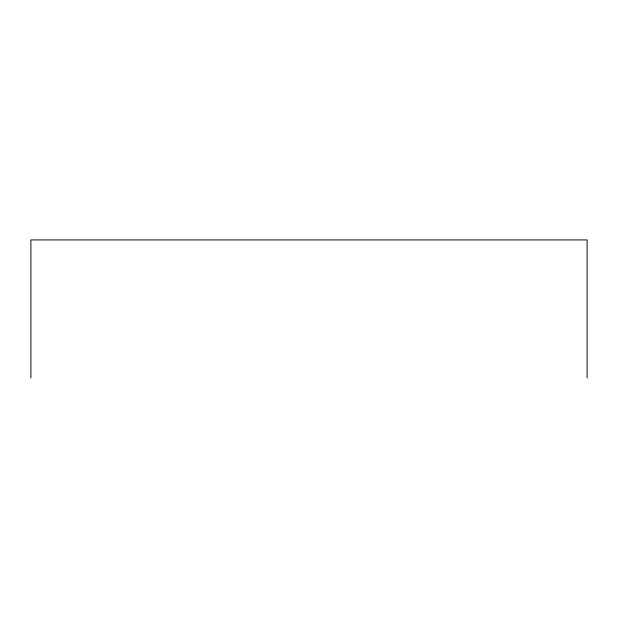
<?xml version="1.0" encoding="UTF-8"?>
<svg xmlns="http://www.w3.org/2000/svg" width="618" height="618" viewBox="0 0 618 618"><rect width="100%" height="100%" fill="white"/><g stroke="black" fill="none" stroke-linecap="round" stroke-linejoin="round"><path stroke-width="0.93" d="M587.1 378.077L587.1 239.923L30.9 239.923L30.9 378.077"/></g></svg>
